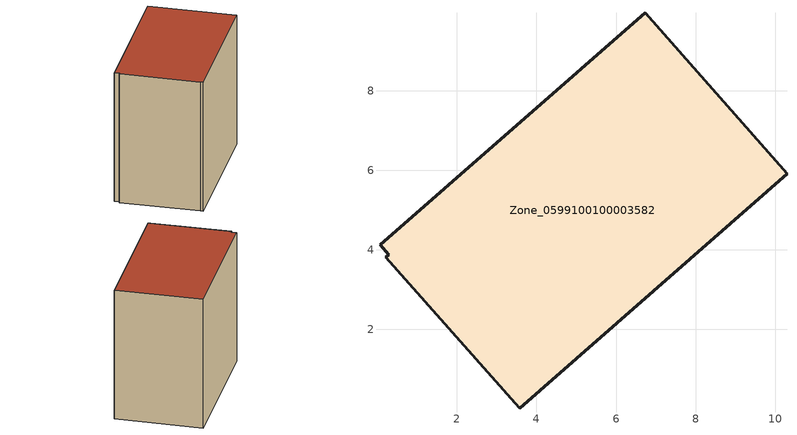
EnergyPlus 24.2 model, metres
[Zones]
Zone_0599100100003582
 floor ground (C_G): 0.08,4.13 6.74,9.97 10.3,5.91 3.58,0.01 3.47,0.14 0.22,3.81 0.29,3.88 z0
 wall outside (C_F): 6.74,9.97 0.08,4.13 0.29,3.88 0.22,3.81 3.47,0.14 3.58,0.01 10.3,5.91 6.74,9.97 z0:8.53
 roof outside (C_R): 3.58,0.01 10.3,5.91 6.74,9.97 0.08,4.13 0.29,3.88 0.22,3.81 3.47,0.14 z8.53
[BUILDING]
Pand.0599100100003582: North Axis=0; Terrain=City; Loads Convergence Tolerance Value=0.04; Temperature Convergence Tolerance Value=0.4; Solar Distribution=FullExterior; Maximum Number of Warmup Days=25; Minimum Number of Warmup Days=1
[Site:Location]
Rotterdam.The.Hague.AP_ZH_NLD Design_Conditions: Latitude=51.96; Longitude=4.45; Time Zone=1; Elevation=-4.5
[SITE:GROUNDTEMPERATURE:BUILDINGSURFACE]
18, 18, 18, 18, 18, 18, 18, 18, 18, 18, 18, 18
[MATERIAL] Thermal Absorptance=0.9; Solar Absorptance=0.7; Visible Absorptance=0.7
Name | Roughness | Thickness | Conductivity | Density | Specific Heat
G.TI.2006-2014 | MediumSmooth | 0.15 | 0.06 | 540 | 1210
F.TI.2006-2014 | Rough | 0.3 | 0.12 | 1920 | 840
R.TI.2006-2014 | MediumRough | 0.2 | 0.08 | 1500 | 1000
[CONSTRUCTION]
C_G: G.TI.2006-2014
C_F: F.TI.2006-2014
C_R: R.TI.2006-2014
[ZONE]
Zone_0599100100003582: Type=1; Multiplier=1; Ceiling Height=Autocalculate; Volume=Autocalculate; Floor Area=autocalculate; Part of Total Floor Area=Yes
[ZONEINFILTRATION:DESIGNFLOWRATE]
Infil_Zone_0599100100003582: Zone or ZoneList or Space or SpaceList=Zone_0599100100003582; Schedule=AlwaysOn; Design Flow Rate Calculation Method=Flow/Area; Flow Rate per Floor Area=0.0015; Constant Term Coefficient=1; Temperature Term Coefficient=0; Velocity Term Coefficient=0; Velocity Squared Term Coefficient=0
[HVACTEMPLATE:ZONE:IDEALLOADSAIRSYSTEM]
Zone_0599100100003582: Maximum Heating Supply Air Temperature=50; Minimum Cooling Supply Air Temperature=13; Maximum Heating Supply Air Humidity Ratio=0.0156; Minimum Cooling Supply Air Humidity Ratio=0.0077; Heating Limit=NoLimit; Cooling Limit=NoLimit; Dehumidification Control Type=ConstantSensibleHeatRatio; Cooling Sensible Heat Ratio=0.7; Dehumidification Setpoint=60; Humidification Control Type=None; Humidification Setpoint=30; Outdoor Air Method=None; Outdoor Air Flow Rate per Person=0.00944; Outdoor Air Flow Rate per Zone Floor Area=0; Outdoor Air Flow Rate per Zone=0; Demand Controlled Ventilation Type=None; Outdoor Air Economizer Type=NoEconomizer; Heat Recovery Type=None; Sensible Heat Recovery Effectiveness=0.7; Latent Heat Recovery Effectiveness=0.65
[ZONECONTROL:THERMOSTAT]
ThermostatControl_Zone_0599100100003582: Zone or ZoneList=Zone_0599100100003582; Control Type Schedule=DualSetpointControlType; Control 1=Thermostat_Zone_0599100100003582; Temperature Difference Between Cutout And Setpoint=0
[THERMOSTATSETPOINT:DUALSETPOINT]
Thermostat_Zone_0599100100003582: Heating Setpoint Temperature Schedule=HeatingSetpoint_Zone_0599100100003582; Cooling Setpoint Temperature Schedule=CoolingSetpoint_Zone_0599100100003582
[SCHEDULE:COMPACT]
HeatingSetpoint_Zone_0599100100003582: Through: 12/31, For: AllDays, Until: 24:00, 21
CoolingSetpoint_Zone_0599100100003582: Through: 12/31, For: AllDays, Until: 24:00, 24
DualSetpointControlType: Through: 12/31, For: AllDays, Until: 24:00, 4
AlwaysOn: Through: 12/31, For: AllDays, Until: 24:00, 1
